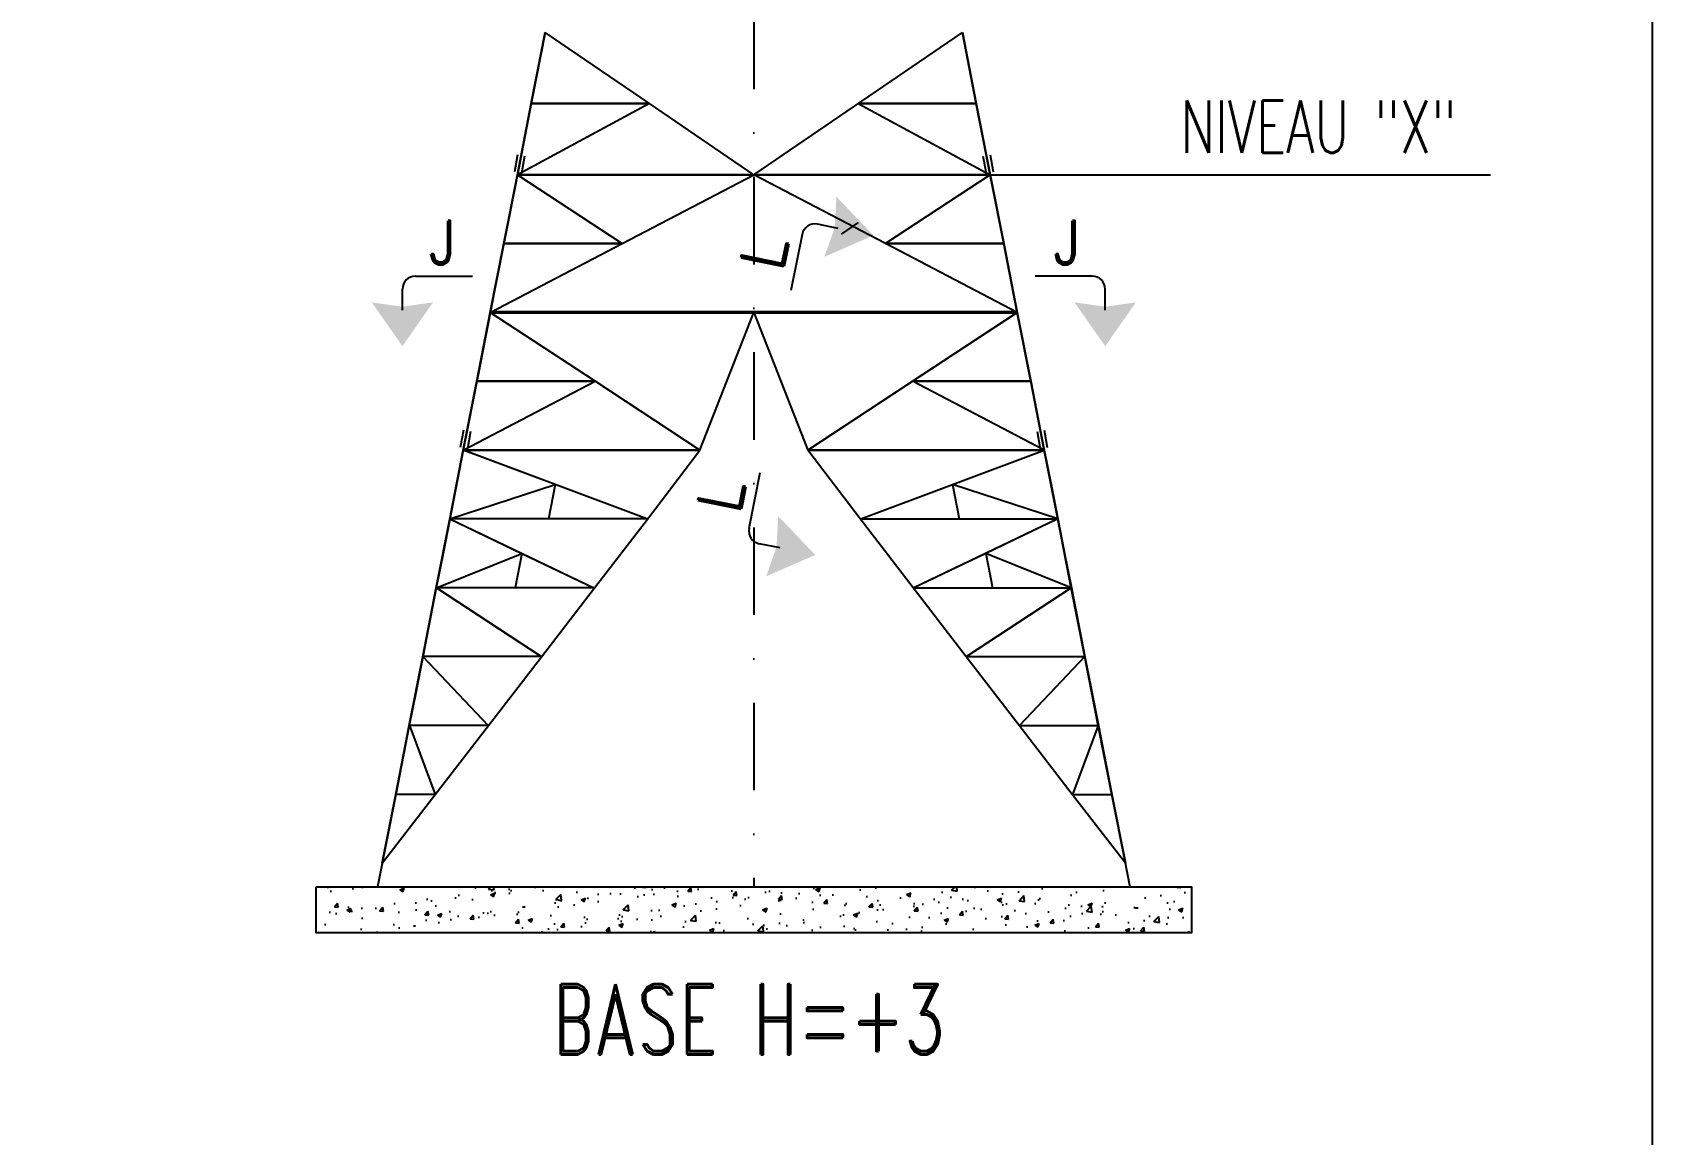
# Model space of a CAD drawing. Extents: x 533388 to 549608, y -47677 to -36197.
# Drawn here: x 547760 to 549608, y -44226 to -42968 of the extents above; entities that cross this region are included whole.
import ezdxf
from ezdxf.enums import TextEntityAlignment as Align

# ---------------------------------------------------------------- set-up
doc = ezdxf.new("R2010")
doc.units = 0
doc.header["$LTSCALE"] = 200
doc.header["$MEASUREMENT"] = 0
doc.linetypes.add('DASHDOT', pattern=[1, 0.5, -0.25, 0, -0.25])
doc.layers.get('0').update_dxf_attribs({"linetype": 'CONTINUOUS'})
for name, color, linetype in [('LS', 7, 'CONTINUOUS'), ('LSP', 3, 'CONTINUOUS'), ('MZ', 6, 'DASHDOT')]:
    doc.layers.add(name, color=color, linetype=linetype)
doc.styles.add('RD', font='ROMAND8.SHX', dxfattribs={"width": 0.7})
doc.styles.add('RS', font='ROMANS8.shx', dxfattribs={"width": 0.7})

msp = doc.modelspace()

# ---------------------------------------------------------------- hatches: boundary and pattern name
at = {"layer": 'LS'}
h = msp.add_hatch(dxfattribs=at)
h.set_pattern_fill('AR-CONC', color=3, scale=7.200107, style=0)
h.set_pattern_definition([(50, (525566.828, -48495.48), (51.6435, -4.51822), [5.40008, -59.40088]), (355, (525566.83, -48495.48), (-9.99024, 54.15864), [4.32006, -47.5207]), (100.4514, (525571.13, -48495.855), (41.65329, 49.64038), [4.58936, -50.48298]), (46.1842, (525566.83, -48481.08), (76.8425, -11.91755), [8.10012, -89.10132]), (96.6356, (525573.23, -48482.07), (67.29671, 70.13753), [6.88404, -75.72446]), (351.1842, (525566.83, -48481.08), (67.29666, 70.13758), [6.4801, -71.28106]), (21, (525574.03, -48484.68), (42.977945, -28.98899), [5.40008, -59.40088]), (326, (525574.03, -48484.68), (17.51896, 52.21158), [4.32006, -47.5207]), (71.4514, (525577.61, -48487.094), (60.49693, 23.22254), [4.58936, -50.48298]), (37.5, (525566.828, -48495.479), (0.875523, 23.968713), [0, -46.944696, 0, -48.240715, 0, -47.700707]), (7.5, (525566.828, -48495.479), (18.941288, 28.398064), [0, -27.504408, 0, -45.86468, 0, -18.18027]), (327.5, (525550.772, -48495.479), (38.435785, -1.623975), [0, -18.000267, 0, -56.160833, 0, -74.521105]), (317.5, (525543.57, -48495.48), (41.990027, 7.207666), [0, -23.400347, 0, -37.296553, 0, -52.920785])])
h.paths.add_polyline_path([(549081.642, -43943.381), (548083.278, -43943.381), (548083.278, -43995.863), (549081.642, -43995.863)])

# ---------------------------------------------------------------- linework, layer by layer
at = {"layer": 'LS', "color": 6, "ltscale": 0.01}
for p, q in [((548328.687, -43049.478), (548344.616, -42968.258)), ((548328.687, -43049.478), (548344.616, -42968.258)), ((548344.616, -42968.258), (548328.687, -43049.478)), ((548344.616, -42968.258), (548328.687, -43049.478)), ((548463.512, -43049.478), (548344.616, -42968.258)), ((548463.512, -43049.478), (548344.616, -42968.258)), ((548582.46, -43130.698), (548820.31, -42968.289)), ((548836.233, -43049.478), (548820.303, -42968.258)), ((548836.233, -43049.478), (548820.303, -42968.258)), ((548820.303, -42968.258), (548836.233, -43049.478)), ((548820.303, -42968.258), (548836.233, -43049.478)), ((548463.512, -43049.478), (548312.757, -43130.698)), ((548463.512, -43049.478), (548312.757, -43130.698)), ((548328.687, -43049.478), (548312.757, -43130.698)), ((548328.687, -43049.478), (548312.757, -43130.698)), ((548312.757, -43130.698), (548328.687, -43049.478)), ((548312.757, -43130.698), (548328.687, -43049.478)), ((548328.687, -43049.478), (548312.757, -43130.698)), ((548328.687, -43049.478), (548312.757, -43130.698)), ((548328.687, -43049.478), (548463.512, -43049.478)), ((548463.512, -43049.478), (548328.687, -43049.478)), ((548582.46, -43130.698), (548463.512, -43049.478)), ((548582.46, -43130.698), (548463.512, -43049.478)), ((548701.408, -43049.478), (548836.233, -43049.478)), ((548836.233, -43049.478), (548701.408, -43049.478)), ((548701.408, -43049.478), (548852.163, -43130.698)), ((548836.233, -43049.478), (548852.163, -43130.698)), ((548836.233, -43049.478), (548852.163, -43130.698)), ((548852.163, -43130.698), (548836.233, -43049.478)), ((548852.163, -43130.698), (548836.233, -43049.478)), ((548836.233, -43049.478), (548852.163, -43130.698)), ((548836.233, -43049.478), (548852.163, -43130.698)), ((548312.853, -43107.944), (548309.343, -43127.624)), ((548312.853, -43107.944), (548309.343, -43127.624)), ((548321.107, -43109.415), (548317.597, -43129.096)), ((548321.107, -43109.415), (548317.597, -43129.096)), ((548843.813, -43109.415), (548847.323, -43129.096)), ((548843.813, -43109.415), (548847.323, -43129.096)), ((548852.067, -43107.944), (548855.576, -43127.624)), ((548852.067, -43107.944), (548855.576, -43127.624)), ((548312.757, -43130.698), (548297.351, -43209.298)), ((548312.757, -43130.698), (548297.351, -43209.298)), ((548297.351, -43209.298), (548312.757, -43130.698)), ((548297.351, -43209.298), (548312.757, -43130.698)), ((548312.757, -43130.698), (548297.351, -43209.298)), ((548312.757, -43130.698), (548297.351, -43209.298)), ((548852.163, -43130.698), (548312.757, -43130.698)), ((548312.757, -43130.698), (548582.46, -43130.698)), ((548582.46, -43130.698), (548312.757, -43130.698)), ((548582.46, -43130.698), (548312.757, -43130.698)), ((548582.46, -43130.698), (548312.757, -43130.698)), ((548312.757, -43130.698), (548432.177, -43209.298)), ((548312.757, -43130.698), (548432.177, -43209.298)), ((548432.177, -43209.298), (548582.46, -43130.698)), ((548432.177, -43209.298), (548582.46, -43130.698)), ((548582.46, -43130.698), (548852.163, -43130.698)), ((548852.163, -43130.698), (548582.46, -43130.698)), ((548582.46, -43130.698), (548852.163, -43130.698)), ((548582.46, -43130.698), (548852.163, -43130.698)), ((548732.743, -43209.298), (548582.46, -43130.698)), ((548732.743, -43209.298), (548582.46, -43130.698)), ((548852.163, -43130.698), (548732.743, -43209.298)), ((548852.163, -43130.698), (548732.743, -43209.298)), ((548852.163, -43130.698), (548867.568, -43209.298)), ((548852.163, -43130.698), (548867.568, -43209.298)), ((548867.568, -43209.298), (548852.163, -43130.698)), ((548867.568, -43209.298), (548852.163, -43130.698)), ((548852.163, -43130.698), (548867.568, -43209.298)), ((548852.163, -43130.698), (548867.568, -43209.298)), ((548701.433, -43185.321), (548681.984, -43198.602)), ((548281.946, -43287.898), (548297.351, -43209.298)), ((548281.946, -43287.898), (548297.351, -43209.298)), ((548281.946, -43287.898), (548432.177, -43209.298)), ((548281.946, -43287.898), (548432.177, -43209.298)), ((548297.351, -43209.298), (548281.946, -43287.898)), ((548297.351, -43209.298), (548281.946, -43287.898)), ((548297.351, -43209.298), (548432.177, -43209.298)), ((548432.177, -43209.298), (548297.351, -43209.298)), ((548732.743, -43209.298), (548867.568, -43209.298)), ((548867.568, -43209.298), (548732.743, -43209.298)), ((548882.974, -43287.898), (548732.743, -43209.298)), ((548882.974, -43287.898), (548732.743, -43209.298)), ((548882.974, -43287.898), (548867.568, -43209.298)), ((548882.974, -43287.898), (548867.568, -43209.298)), ((548867.568, -43209.298), (548882.974, -43287.898)), ((548867.568, -43209.298), (548882.974, -43287.898)), ((548284.801, -43273.295), (548267.981, -43359.179)), ((548284.801, -43273.295), (548267.981, -43359.179)), ((548281.919, -43287.915), (548251.108, -43445.115)), ((548281.919, -43287.915), (548251.108, -43445.115)), ((548266.514, -43366.515), (548281.919, -43287.915)), ((548266.514, -43366.515), (548281.919, -43287.915)), ((548266.514, -43366.515), (548281.919, -43287.915)), ((548266.514, -43366.515), (548281.919, -43287.915)), ((548281.919, -43287.915), (548266.514, -43366.515)), ((548281.919, -43287.915), (548266.514, -43366.515)), ((548281.919, -43287.915), (548267.981, -43359.179)), ((548281.919, -43287.915), (548267.981, -43359.179)), ((548401.391, -43366.515), (548281.919, -43287.915)), ((548401.391, -43366.515), (548281.919, -43287.915)), ((548520.811, -43445.115), (548582.46, -43287.898)), ((548582.46, -43287.898), (548644.082, -43445.098)), ((548882.974, -43287.898), (548644.082, -43445.098)), ((548763.502, -43366.498), (548882.974, -43287.898)), ((548763.502, -43366.498), (548882.974, -43287.898)), ((548882.974, -43287.898), (548896.912, -43359.162)), ((548882.974, -43287.898), (548896.912, -43359.162)), ((548898.379, -43366.498), (548882.974, -43287.898)), ((548898.379, -43366.498), (548882.974, -43287.898)), ((548882.974, -43287.898), (548913.785, -43445.098)), ((548882.974, -43287.898), (548913.785, -43445.098)), ((548898.379, -43366.498), (548882.974, -43287.898)), ((548898.379, -43366.498), (548882.974, -43287.898)), ((548882.974, -43287.898), (548898.379, -43366.498)), ((548882.974, -43287.898), (548898.379, -43366.498)), ((548267.981, -43359.179), (548251.108, -43445.115)), ((548267.981, -43359.179), (548251.108, -43445.115)), ((548251.108, -43445.115), (548266.514, -43366.515)), ((548251.108, -43445.115), (548266.514, -43366.515)), ((548251.108, -43445.115), (548401.391, -43366.515)), ((548251.108, -43445.115), (548401.391, -43366.515)), ((548251.108, -43445.115), (548266.514, -43366.515)), ((548251.108, -43445.115), (548266.514, -43366.515)), ((548251.108, -43445.115), (548266.514, -43366.515)), ((548251.108, -43445.115), (548266.514, -43366.515)), ((548266.514, -43366.515), (548251.108, -43445.115)), ((548266.514, -43366.515), (548251.108, -43445.115)), ((548267.981, -43359.179), (548266.514, -43366.515)), ((548267.981, -43359.179), (548266.514, -43366.515)), ((548266.514, -43366.515), (548401.391, -43366.515)), ((548401.391, -43366.515), (548266.514, -43366.515)), ((548520.811, -43445.115), (548401.391, -43366.515)), ((548520.811, -43445.115), (548401.391, -43366.515)), ((548644.082, -43445.098), (548763.502, -43366.498)), ((548644.082, -43445.098), (548763.502, -43366.498)), ((548913.785, -43445.098), (548763.502, -43366.498)), ((548913.785, -43445.098), (548763.502, -43366.498)), ((548763.502, -43366.498), (548898.379, -43366.498)), ((548898.379, -43366.498), (548763.502, -43366.498)), ((548896.912, -43359.162), (548898.379, -43366.498)), ((548896.912, -43359.162), (548898.379, -43366.498)), ((548896.912, -43359.162), (548913.785, -43445.098)), ((548896.912, -43359.162), (548913.785, -43445.098)), ((548913.785, -43445.098), (548898.379, -43366.498)), ((548913.785, -43445.098), (548898.379, -43366.498)), ((548913.785, -43445.098), (548898.379, -43366.498)), ((548913.785, -43445.098), (548898.379, -43366.498)), ((548913.785, -43445.098), (548898.379, -43366.498)), ((548913.785, -43445.098), (548898.379, -43366.498)), ((548898.379, -43366.498), (548913.785, -43445.098)), ((548898.379, -43366.498), (548913.785, -43445.098)), ((548251.204, -43422.361), (548247.695, -43442.041)), ((548259.458, -43423.833), (548255.948, -43443.513)), ((548905.462, -43423.833), (548908.971, -43443.513)), ((548913.716, -43422.361), (548917.225, -43442.041)), ((548251.108, -43445.115), (548220.297, -43602.315)), ((548251.108, -43445.115), (548220.297, -43602.315)), ((548235.703, -43523.715), (548251.108, -43445.115)), ((548235.703, -43523.715), (548251.108, -43445.115)), ((548251.108, -43445.115), (548235.703, -43523.715)), ((548251.108, -43445.115), (548235.703, -43523.715)), ((548235.703, -43523.715), (548251.108, -43445.115)), ((548251.108, -43445.115), (548235.703, -43523.715)), ((548235.703, -43523.715), (548251.108, -43445.115)), ((548251.108, -43445.115), (548235.703, -43523.715)), ((548251.108, -43445.115), (548243.405, -43484.415)), ((548251.108, -43445.115), (548243.405, -43484.415)), ((548251.108, -43445.115), (548520.811, -43445.115)), ((548520.811, -43445.115), (548251.108, -43445.115)), ((548251.108, -43445.115), (548520.811, -43445.115)), ((548251.108, -43445.115), (548520.811, -43445.115)), ((548355.863, -43484.401), (548251.157, -43445.096)), ((548355.863, -43484.401), (548251.206, -43445.115)), ((548461.285, -43523.715), (548520.811, -43445.115)), ((548461.285, -43523.715), (548520.811, -43445.115)), ((548913.785, -43445.098), (548644.082, -43445.098)), ((548913.785, -43445.098), (548644.082, -43445.098)), ((548644.082, -43445.098), (548913.785, -43445.098)), ((548913.785, -43445.098), (548644.082, -43445.098)), ((548913.785, -43445.098), (548644.082, -43445.098)), ((548703.609, -43523.698), (548644.082, -43445.098)), ((548703.609, -43523.698), (548644.082, -43445.098)), ((548809.056, -43484.401), (548913.763, -43445.096)), ((548809.056, -43484.401), (548913.714, -43445.115)), ((548913.785, -43445.098), (548944.596, -43602.298)), ((548913.785, -43445.098), (548944.596, -43602.298)), ((548929.191, -43523.698), (548913.785, -43445.098)), ((548929.191, -43523.698), (548913.785, -43445.098)), ((548913.785, -43445.098), (548929.191, -43523.698)), ((548913.785, -43445.098), (548929.191, -43523.698)), ((548929.191, -43523.698), (548913.785, -43445.098)), ((548913.785, -43445.098), (548929.191, -43523.698)), ((548913.785, -43445.098), (548921.488, -43484.398)), ((548929.191, -43523.698), (548913.785, -43445.098)), ((548913.785, -43445.098), (548929.191, -43523.698)), ((548913.785, -43445.098), (548921.488, -43484.398)), ((548235.703, -43523.715), (548243.405, -43484.415)), ((548243.405, -43484.415), (548235.703, -43523.715)), ((548235.703, -43523.715), (548243.405, -43484.415)), ((548243.405, -43484.415), (548235.703, -43523.715)), ((548243.405, -43484.415), (548235.703, -43523.715)), ((548243.405, -43484.415), (548235.703, -43523.715)), ((548235.806, -43523.686), (548355.863, -43484.401)), ((548235.806, -43523.686), (548355.863, -43484.401)), ((548355.863, -43484.401), (548348.111, -43523.686)), ((548355.863, -43484.401), (548348.111, -43523.686)), ((548460.468, -43523.686), (548355.863, -43484.401)), ((548460.468, -43523.686), (548355.863, -43484.401)), ((548704.452, -43523.686), (548809.056, -43484.401)), ((548704.452, -43523.686), (548809.056, -43484.401)), ((548929.114, -43523.686), (548809.056, -43484.401)), ((548809.056, -43484.401), (548816.809, -43523.686)), ((548929.114, -43523.686), (548809.056, -43484.401)), ((548809.056, -43484.401), (548816.809, -43523.686)), ((548929.191, -43523.698), (548921.488, -43484.398)), ((548921.488, -43484.398), (548929.191, -43523.698)), ((548929.191, -43523.698), (548921.488, -43484.398)), ((548921.488, -43484.398), (548929.191, -43523.698)), ((548921.488, -43484.398), (548929.191, -43523.698)), ((548921.488, -43484.398), (548929.191, -43523.698)), ((548220.297, -43602.315), (548235.703, -43523.715)), ((548220.297, -43602.315), (548235.703, -43523.715)), ((548220.297, -43602.315), (548235.703, -43523.715)), ((548220.297, -43602.315), (548235.703, -43523.715)), ((548235.703, -43523.715), (548220.297, -43602.315)), ((548235.703, -43523.715), (548220.297, -43602.315)), ((548220.297, -43602.315), (548235.703, -43523.715)), ((548235.703, -43523.715), (548220.297, -43602.315)), ((548220.297, -43602.315), (548235.703, -43523.715)), ((548235.703, -43523.715), (548220.297, -43602.315)), ((548235.703, -43523.715), (548228, -43563.015)), ((548235.703, -43523.715), (548228, -43563.015)), ((548235.806, -43523.686), (548400.125, -43602.258)), ((548235.806, -43523.686), (548400.125, -43602.258)), ((548348.111, -43523.686), (548235.806, -43523.686)), ((548235.806, -43523.686), (548317.939, -43562.972)), ((548348.111, -43523.686), (548235.806, -43523.686)), ((548235.806, -43523.686), (548317.939, -43562.972)), ((548460.468, -43523.686), (548348.111, -43523.686)), ((548460.468, -43523.686), (548348.111, -43523.686)), ((548400.763, -43602.315), (548461.285, -43523.715)), ((548400.763, -43602.315), (548461.285, -43523.715)), ((548764.131, -43602.298), (548703.609, -43523.698)), ((548764.131, -43602.298), (548703.609, -43523.698)), ((548704.452, -43523.686), (548816.809, -43523.686)), ((548704.452, -43523.686), (548816.809, -43523.686)), ((548929.114, -43523.686), (548764.795, -43602.258)), ((548929.114, -43523.686), (548764.795, -43602.258)), ((548816.809, -43523.686), (548929.114, -43523.686)), ((548816.809, -43523.686), (548929.114, -43523.686)), ((548929.114, -43523.686), (548846.98, -43562.972)), ((548929.114, -43523.686), (548846.98, -43562.972)), ((548944.596, -43602.298), (548929.191, -43523.698)), ((548944.596, -43602.298), (548929.191, -43523.698)), ((548944.596, -43602.298), (548929.191, -43523.698)), ((548944.596, -43602.298), (548929.191, -43523.698)), ((548929.191, -43523.698), (548944.596, -43602.298)), ((548929.191, -43523.698), (548944.596, -43602.298)), ((548944.596, -43602.298), (548929.191, -43523.698)), ((548929.191, -43523.698), (548944.596, -43602.298)), ((548929.191, -43523.698), (548936.893, -43562.998)), ((548944.596, -43602.298), (548929.191, -43523.698)), ((548929.191, -43523.698), (548944.596, -43602.298)), ((548929.191, -43523.698), (548936.893, -43562.998)), ((548220.297, -43602.315), (548228, -43563.015)), ((548228, -43563.015), (548220.297, -43602.315)), ((548220.297, -43602.315), (548228, -43563.015)), ((548228, -43563.015), (548220.297, -43602.315)), ((548228, -43563.015), (548220.297, -43602.315)), ((548228, -43563.015), (548220.297, -43602.315)), ((548220.406, -43602.258), (548317.939, -43562.972)), ((548220.406, -43602.258), (548317.939, -43562.972)), ((548317.939, -43562.972), (548310.239, -43602.258)), ((548317.939, -43562.972), (548310.239, -43602.258)), ((548317.939, -43562.972), (548400.125, -43602.258)), ((548317.939, -43562.972), (548400.125, -43602.258)), ((548846.98, -43562.972), (548764.795, -43602.258)), ((548846.98, -43562.972), (548764.795, -43602.258)), ((548944.514, -43602.258), (548846.98, -43562.972)), ((548846.98, -43562.972), (548854.68, -43602.258)), ((548944.514, -43602.258), (548846.98, -43562.972)), ((548846.98, -43562.972), (548854.68, -43602.258)), ((548944.596, -43602.298), (548936.893, -43562.998)), ((548936.893, -43562.998), (548944.596, -43602.298)), ((548944.596, -43602.298), (548936.893, -43562.998)), ((548936.893, -43562.998), (548944.596, -43602.298)), ((548936.893, -43562.998), (548944.596, -43602.298)), ((548936.893, -43562.998), (548944.596, -43602.298)), ((548944.623, -43602.315), (548936.92, -43563.015)), ((548936.92, -43563.015), (548944.623, -43602.315)), ((548944.623, -43602.315), (548936.92, -43563.015)), ((548936.92, -43563.015), (548944.623, -43602.315)), ((548936.92, -43563.015), (548944.623, -43602.315)), ((548936.92, -43563.015), (548944.623, -43602.315)), ((548204.891, -43680.915), (548220.297, -43602.315)), ((548220.297, -43602.315), (548204.891, -43680.915)), ((548204.891, -43680.915), (548220.297, -43602.315)), ((548220.297, -43602.315), (548204.891, -43680.915)), ((548220.297, -43602.315), (548204.891, -43680.915)), ((548220.297, -43602.315), (548204.891, -43680.915)), ((548204.891, -43680.915), (548220.297, -43602.315)), ((548220.297, -43602.315), (548204.891, -43680.915)), ((548204.891, -43680.915), (548220.297, -43602.315)), ((548220.297, -43602.315), (548204.891, -43680.915)), ((548220.297, -43602.315), (548212.594, -43641.615)), ((548220.297, -43602.315), (548212.594, -43641.615)), ((548339.782, -43680.829), (548220.406, -43602.258)), ((548220.406, -43602.258), (548339.782, -43680.829)), ((548339.782, -43680.829), (548220.406, -43602.258)), ((548220.406, -43602.258), (548339.782, -43680.829)), ((548310.239, -43602.258), (548220.406, -43602.258)), ((548310.239, -43602.258), (548220.406, -43602.258)), ((548400.125, -43602.258), (548310.239, -43602.258)), ((548400.125, -43602.258), (548310.239, -43602.258)), ((548340.241, -43680.915), (548400.763, -43602.315)), ((548340.241, -43680.915), (548400.763, -43602.315)), ((548824.653, -43680.898), (548764.131, -43602.298)), ((548824.653, -43680.898), (548764.131, -43602.298)), ((548824.679, -43680.915), (548764.157, -43602.315)), ((548824.679, -43680.915), (548764.157, -43602.315)), ((548764.795, -43602.258), (548854.68, -43602.258)), ((548764.795, -43602.258), (548854.68, -43602.258)), ((548825.137, -43680.829), (548944.514, -43602.258)), ((548944.514, -43602.258), (548825.137, -43680.829)), ((548825.137, -43680.829), (548944.514, -43602.258)), ((548944.514, -43602.258), (548825.137, -43680.829)), ((548854.68, -43602.258), (548944.514, -43602.258)), ((548854.68, -43602.258), (548944.514, -43602.258)), ((548960.002, -43680.898), (548944.596, -43602.298)), ((548944.596, -43602.298), (548960.002, -43680.898)), ((548944.596, -43602.298), (548952.299, -43641.598)), ((548960.002, -43680.898), (548944.596, -43602.298)), ((548944.596, -43602.298), (548960.002, -43680.898)), ((548944.596, -43602.298), (548952.299, -43641.598)), ((548944.596, -43602.298), (548960.002, -43680.898)), ((548944.596, -43602.298), (548960.002, -43680.898)), ((548960.002, -43680.898), (548944.596, -43602.298)), ((548944.596, -43602.298), (548960.002, -43680.898)), ((548960.002, -43680.898), (548944.596, -43602.298)), ((548944.596, -43602.298), (548960.002, -43680.898)), ((548960.028, -43680.915), (548944.623, -43602.315)), ((548944.623, -43602.315), (548960.028, -43680.915)), ((548944.623, -43602.315), (548952.325, -43641.615)), ((548960.028, -43680.915), (548944.623, -43602.315)), ((548944.623, -43602.315), (548960.028, -43680.915)), ((548944.623, -43602.315), (548952.325, -43641.615)), ((548944.623, -43602.315), (548960.028, -43680.915)), ((548944.623, -43602.315), (548960.028, -43680.915)), ((548960.028, -43680.915), (548944.623, -43602.315)), ((548944.623, -43602.315), (548960.028, -43680.915)), ((548960.028, -43680.915), (548944.623, -43602.315)), ((548944.623, -43602.315), (548960.028, -43680.915)), ((548204.891, -43680.915), (548212.594, -43641.615)), ((548212.594, -43641.615), (548204.891, -43680.915)), ((548204.891, -43680.915), (548212.594, -43641.615)), ((548212.594, -43641.615), (548204.891, -43680.915)), ((548212.594, -43641.615), (548204.891, -43680.915)), ((548212.594, -43641.615), (548204.891, -43680.915)), ((548960.002, -43680.898), (548952.299, -43641.598)), ((548952.299, -43641.598), (548960.002, -43680.898)), ((548960.002, -43680.898), (548952.299, -43641.598)), ((548952.299, -43641.598), (548960.002, -43680.898)), ((548952.299, -43641.598), (548960.002, -43680.898)), ((548952.299, -43641.598), (548960.002, -43680.898)), ((548960.028, -43680.915), (548952.325, -43641.615)), ((548952.325, -43641.615), (548960.028, -43680.915)), ((548960.028, -43680.915), (548952.325, -43641.615)), ((548952.325, -43641.615), (548960.028, -43680.915)), ((548952.325, -43641.615), (548960.028, -43680.915)), ((548952.325, -43641.615), (548960.028, -43680.915)), ((548189.486, -43759.515), (548204.891, -43680.915)), ((548204.891, -43680.915), (548189.486, -43759.515)), ((548189.486, -43759.515), (548204.891, -43680.915)), ((548204.891, -43680.915), (548189.486, -43759.515)), ((548204.891, -43680.915), (548189.486, -43759.515)), ((548204.891, -43680.915), (548189.486, -43759.515)), ((548189.486, -43759.515), (548204.891, -43680.915)), ((548204.891, -43680.915), (548189.486, -43759.515)), ((548189.486, -43759.515), (548204.891, -43680.915)), ((548204.891, -43680.915), (548189.486, -43759.515)), ((548204.891, -43680.915), (548197.189, -43720.215)), ((548204.891, -43680.915), (548197.189, -43720.215)), ((548339.782, -43680.829), (548205.006, -43680.829)), ((548205.006, -43680.829), (548279.439, -43759.401)), ((548205.006, -43680.829), (548279.439, -43759.401)), ((548339.782, -43680.829), (548205.006, -43680.829)), ((548205.006, -43680.829), (548279.439, -43759.401)), ((548205.006, -43680.829), (548279.439, -43759.401)), ((548279.719, -43759.515), (548340.241, -43680.915)), ((548279.719, -43759.515), (548340.241, -43680.915)), ((548885.175, -43759.498), (548824.653, -43680.898)), ((548885.175, -43759.498), (548824.653, -43680.898)), ((548885.201, -43759.515), (548824.679, -43680.915)), ((548885.201, -43759.515), (548824.679, -43680.915)), ((548825.137, -43680.829), (548959.914, -43680.829)), ((548825.137, -43680.829), (548959.914, -43680.829)), ((548959.914, -43680.829), (548885.48, -43759.401)), ((548959.914, -43680.829), (548885.48, -43759.401)), ((548959.914, -43680.829), (548885.48, -43759.401)), ((548959.914, -43680.829), (548885.48, -43759.401)), ((548975.407, -43759.498), (548960.002, -43680.898)), ((548960.002, -43680.898), (548975.407, -43759.498)), ((548960.002, -43680.898), (548967.705, -43720.198)), ((548975.407, -43759.498), (548960.002, -43680.898)), ((548960.002, -43680.898), (548975.407, -43759.498)), ((548960.002, -43680.898), (548967.705, -43720.198)), ((548960.002, -43680.898), (548975.407, -43759.498)), ((548960.002, -43680.898), (548975.407, -43759.498)), ((548975.407, -43759.498), (548960.002, -43680.898)), ((548960.002, -43680.898), (548975.407, -43759.498)), ((548975.407, -43759.498), (548960.002, -43680.898)), ((548960.002, -43680.898), (548975.407, -43759.498)), ((548975.434, -43759.515), (548960.028, -43680.915)), ((548960.028, -43680.915), (548975.434, -43759.515)), ((548960.028, -43680.915), (548967.731, -43720.215)), ((548975.434, -43759.515), (548960.028, -43680.915)), ((548960.028, -43680.915), (548975.434, -43759.515)), ((548960.028, -43680.915), (548967.731, -43720.215)), ((548960.028, -43680.915), (548975.434, -43759.515)), ((548960.028, -43680.915), (548975.434, -43759.515)), ((548975.434, -43759.515), (548960.028, -43680.915)), ((548960.028, -43680.915), (548975.434, -43759.515)), ((548975.434, -43759.515), (548960.028, -43680.915)), ((548960.028, -43680.915), (548975.434, -43759.515)), ((548189.486, -43759.515), (548197.189, -43720.215)), ((548197.189, -43720.215), (548189.486, -43759.515)), ((548189.486, -43759.515), (548197.189, -43720.215)), ((548197.189, -43720.215), (548189.486, -43759.515)), ((548197.189, -43720.215), (548189.486, -43759.515)), ((548197.189, -43720.215), (548189.486, -43759.515)), ((548975.407, -43759.498), (548967.705, -43720.198)), ((548967.705, -43720.198), (548975.407, -43759.498)), ((548975.407, -43759.498), (548967.705, -43720.198)), ((548967.705, -43720.198), (548975.407, -43759.498)), ((548967.705, -43720.198), (548975.407, -43759.498)), ((548967.705, -43720.198), (548975.407, -43759.498)), ((548975.434, -43759.515), (548967.731, -43720.215)), ((548967.731, -43720.215), (548975.434, -43759.515)), ((548975.434, -43759.515), (548967.731, -43720.215)), ((548967.731, -43720.215), (548975.434, -43759.515)), ((548967.731, -43720.215), (548975.434, -43759.515)), ((548967.731, -43720.215), (548975.434, -43759.515)), ((548189.486, -43759.515), (548174.08, -43838.115)), ((548189.486, -43759.515), (548174.08, -43838.115)), ((548174.08, -43838.115), (548189.486, -43759.515)), ((548189.486, -43759.515), (548174.08, -43838.115)), ((548174.08, -43838.115), (548189.486, -43759.515)), ((548189.486, -43759.515), (548174.08, -43838.115)), ((548189.486, -43759.515), (548174.08, -43838.115)), ((548189.486, -43759.515), (548174.08, -43838.115)), ((548174.08, -43838.115), (548189.486, -43759.515)), ((548189.486, -43759.515), (548174.08, -43838.115)), ((548174.08, -43838.115), (548189.486, -43759.515)), ((548189.486, -43759.515), (548174.08, -43838.115)), ((548279.439, -43759.401), (548189.606, -43759.401)), ((548189.606, -43759.401), (548219.097, -43837.972)), ((548189.606, -43759.401), (548219.097, -43837.972)), ((548279.439, -43759.401), (548189.606, -43759.401)), ((548189.606, -43759.401), (548219.097, -43837.972)), ((548189.606, -43759.401), (548219.097, -43837.972)), ((548219.197, -43838.115), (548279.719, -43759.515)), ((548219.197, -43838.115), (548279.719, -43759.515)), ((548945.697, -43838.098), (548885.175, -43759.498)), ((548945.697, -43838.098), (548885.175, -43759.498)), ((548945.723, -43838.115), (548885.201, -43759.515)), ((548945.723, -43838.115), (548885.201, -43759.515)), ((548885.48, -43759.401), (548975.314, -43759.401)), ((548885.48, -43759.401), (548975.314, -43759.401)), ((548975.314, -43759.401), (548945.823, -43837.972)), ((548975.314, -43759.401), (548945.823, -43837.972)), ((548975.314, -43759.401), (548945.823, -43837.972)), ((548975.314, -43759.401), (548945.823, -43837.972)), ((548975.407, -43759.498), (548990.813, -43838.098)), ((548975.407, -43759.498), (548990.813, -43838.098)), ((548990.813, -43838.098), (548975.407, -43759.498)), ((548975.407, -43759.498), (548990.813, -43838.098)), ((548990.813, -43838.098), (548975.407, -43759.498)), ((548975.407, -43759.498), (548990.813, -43838.098)), ((548975.434, -43759.515), (548990.839, -43838.115)), ((548975.434, -43759.515), (548990.839, -43838.115)), ((548990.839, -43838.115), (548975.434, -43759.515)), ((548975.434, -43759.515), (548990.839, -43838.115)), ((548990.839, -43838.115), (548975.434, -43759.515)), ((548975.434, -43759.515), (548990.839, -43838.115)), ((548975.434, -43759.515), (548990.839, -43838.115)), ((548975.434, -43759.515), (548990.839, -43838.115)), ((548990.839, -43838.115), (548975.434, -43759.515)), ((548975.434, -43759.515), (548990.839, -43838.115)), ((548990.839, -43838.115), (548975.434, -43759.515)), ((548975.434, -43759.515), (548990.839, -43838.115)), ((548174.08, -43838.115), (548153.448, -43943.381)), ((548174.08, -43838.115), (548158.675, -43916.715)), ((548174.08, -43838.115), (548158.675, -43916.715)), ((548158.675, -43916.715), (548174.08, -43838.115)), ((548174.08, -43838.115), (548158.675, -43916.715)), ((548158.675, -43916.715), (548174.08, -43838.115)), ((548174.08, -43838.115), (548158.675, -43916.715)), ((548158.675, -43916.715), (548174.08, -43838.115)), ((548158.675, -43916.715), (548219.197, -43838.115)), ((548174.08, -43838.115), (548158.675, -43916.715)), ((548158.675, -43916.715), (548174.08, -43838.115)), ((548158.675, -43916.715), (548219.197, -43838.115)), ((548219.097, -43837.972), (548174.154, -43837.972)), ((548219.097, -43837.972), (548174.154, -43837.972)), ((548219.097, -43837.972), (548174.154, -43837.972)), ((548219.097, -43837.972), (548174.154, -43837.972)), ((549006.219, -43916.698), (548945.697, -43838.098)), ((549006.219, -43916.698), (548945.697, -43838.098)), ((548945.823, -43837.972), (548990.766, -43837.972)), ((548945.823, -43837.972), (548990.766, -43837.972)), ((548945.823, -43837.972), (548990.766, -43837.972)), ((548945.823, -43837.972), (548990.766, -43837.972)), ((549006.219, -43916.698), (548990.813, -43838.098)), ((548990.813, -43838.098), (549006.219, -43916.698)), ((549006.219, -43916.698), (548990.813, -43838.098)), ((548990.813, -43838.098), (549011.449, -43943.381))]:
    msp.add_line(p, q, dxfattribs=at)
at = {"layer": 'LS', "color": 6}
msp.add_line((548852.163, -43130.698), (549422.8, -43130.698), dxfattribs=at)
at = {"layer": 'LS', "color": 8}
msp.add_lwpolyline([(533387.578, -36196.805), (533387.578, -47676.805), (546107.578, -47676.805), (546107.578, -46076.805), (549607.578, -46076.805), (549607.578, -36196.805), (533387.578, -36196.805)], close=True, dxfattribs=at)
at = {"layer": 'LS', "color": 3, "ltscale": 0.01, "const_width": 4}
msp.add_lwpolyline([(548281.946, -43287.898), (548882.974, -43287.898)], dxfattribs=at)
at = {"layer": 'LS', "color": 3}
msp.add_lwpolyline([(548083.278, -43943.381), (549081.642, -43943.381), (549081.642, -43995.863), (548083.278, -43995.863)], close=True, dxfattribs=at)
at = {"layer": 'LSP'}
for p, q in [((548637.488, -43198.999), (548624.73, -43262.735)), ((548678.743, -43191.96), (548655.14, -43187.235)), ((548196.673, -43246.419), (548261.673, -43246.419)), ((548968.247, -43246.419), (548903.247, -43246.419)), ((548181.673, -43285.491), (548181.673, -43261.419)), ((548983.247, -43285.491), (548983.247, -43261.419)), ((548577, -43534.246), (548589.757, -43470.51)), ((548612.367, -43556.623), (548588.764, -43551.898))]:
    msp.add_line(p, q, dxfattribs=at)
for centre, start, end in [((548652.196, -43201.944), 78.681161, 168.681161), ((548196.673, -43261.419), 90, 180), ((548968.247, -43261.419), 0, 90), ((548591.708, -43537.19), 168.681161, 258.681161)]:
    msp.add_arc(centre, 15, start, end, dxfattribs=at)
for points in [[(548718.876, -43199.993), (548676.718, -43155.86), (548674.751, -43191.161)], [(548718.876, -43199.993), (548662.979, -43224.499), (548674.751, -43191.161)], [(548181.673, -43326.419), (548146.673, -43276.419), (548181.673, -43281.419)], [(548181.673, -43326.419), (548216.673, -43276.419), (548181.673, -43281.419)], [(548983.247, -43326.419), (548948.247, -43276.419), (548983.247, -43281.419)], [(548983.247, -43326.419), (549018.247, -43276.419), (548983.247, -43281.419)], [(548652.5, -43564.656), (548610.342, -43520.523), (548608.375, -43555.824)], [(548652.5, -43564.656), (548596.603, -43589.162), (548608.375, -43555.824)]]:
    msp.add_solid(points, dxfattribs=at)
at = {"layer": 'MZ'}
msp.add_line((548582.46, -41532.255), (548582.46, -43943.381), dxfattribs=at)

# ---------------------------------------------------------------- texts
at = {"color": 7, "style": 'RS', "width": 0.7}
msp.add_text('NIVEAU "X"', height=60, dxfattribs=at).set_placement((549069.044, -43105.88))
at = {"layer": 'LS', "color": 3, "style": 'RD'}
for p in [(548226.31, -43208.279), (548938.61, -43208.279)]:
    msp.add_text('J', height=50, dxfattribs=at).set_placement(p, align=Align.MIDDLE)
for p in [(548594.272, -43220.575), (548545.418, -43497.699)]:
    msp.add_text('L', height=50, rotation=78.681161, dxfattribs=at).set_placement(p, align=Align.MIDDLE)
at = {"layer": 'LS', "color": 3, "insert": (548577.175, -44094.789), "char_height": 80, "attachment_point": 5, "style": 'RD'}
msp.add_mtext('BASE H=+3', dxfattribs=at)

doc.saveas('drawing.dxf')
